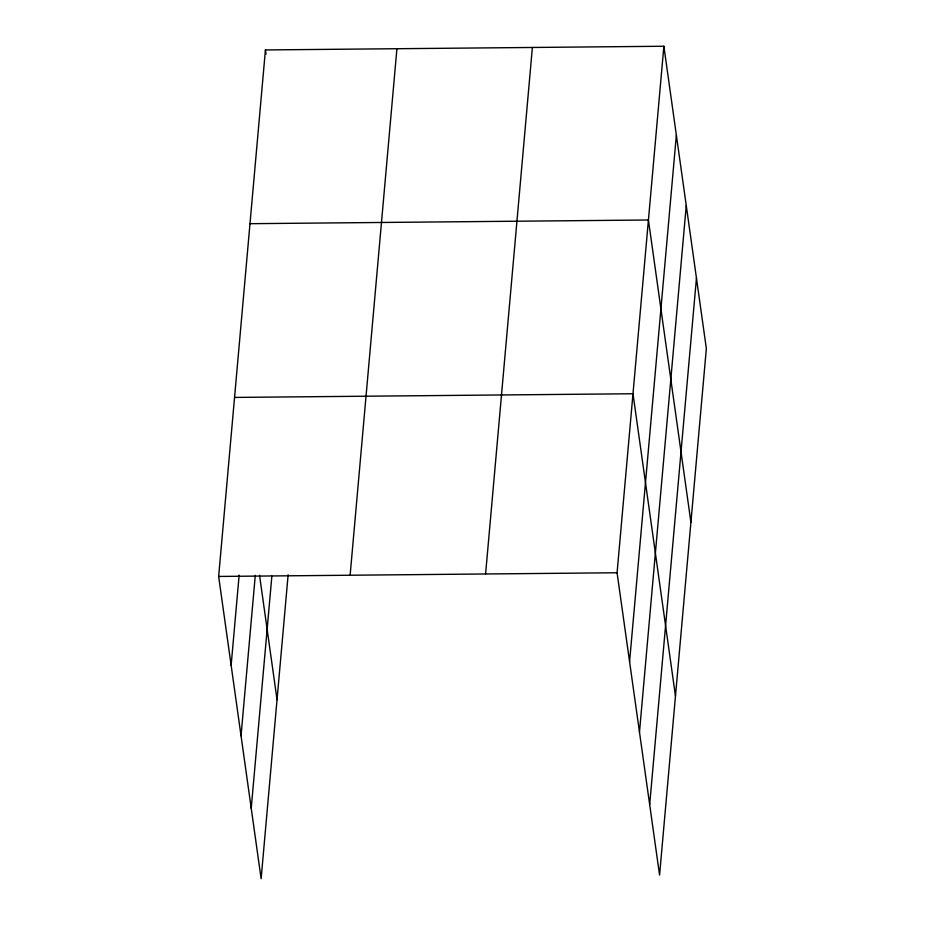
<?xml version="1.0" encoding="UTF-8"?>
<svg xmlns="http://www.w3.org/2000/svg" width="925" height="925" viewBox="0 0 925 925"><rect width="100%" height="100%" fill="white"/><g stroke="black" fill="none" stroke-linecap="round" stroke-linejoin="round"><path stroke-width="1.39" d="M288.137 574.807L261.127 878.75L218.647 576.448L265.429 49.938L663.872 46.25L706.353 348.552L659.571 875.062L617.079 572.76L663.872 46.25M231.134 665.353L239.159 575.13M241.032 735.768L255.288 575.373M251.23 808.323L271.858 576.183M350.124 575.223L396.917 48.724M485.59 573.974L532.384 47.464M629.578 661.664L676.36 135.154M639.476 732.08L686.257 205.581M649.674 804.646L696.456 278.136M249.993 223.688L648.425 220L690.917 522.301M234.557 397.426L632.989 393.749L675.47 696.051M218.647 576.448L617.079 572.76M265.429 49.938L266.03 54.17M259.543 575.257L277.037 699.739"/></g></svg>
